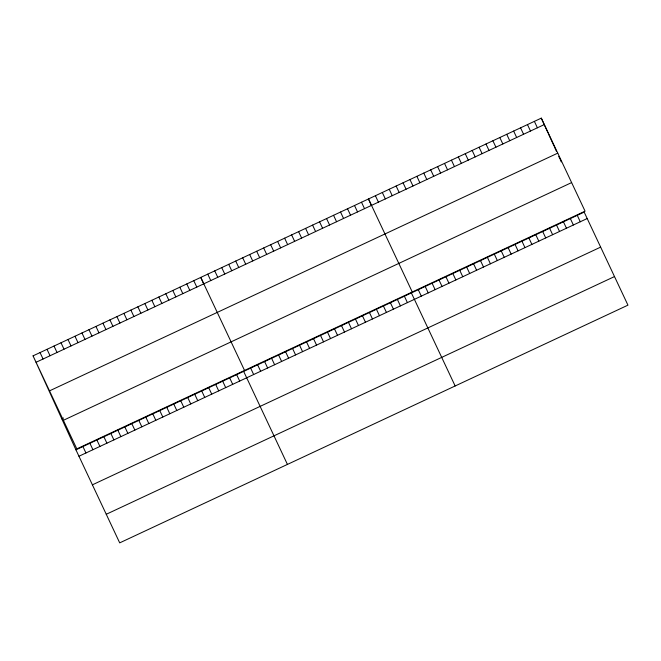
<?xml version="1.0" encoding="UTF-8"?>
<svg xmlns="http://www.w3.org/2000/svg" width="661" height="661" viewBox="0 0 661 661"><rect width="100%" height="100%" fill="white"/><g stroke="black" fill="none" stroke-linecap="round" stroke-linejoin="round"><path stroke-width="0.99" d="M33.05 355.849L541.293 118.137L585.068 211.173L76.825 448.885L33.05 355.849L75.932 449.827L119.707 542.863L627.95 305.151L584.175 212.115L75.932 449.827M36.074 362.278L544.317 124.565M49.525 390.858L557.76 153.145M61.779 418.818L63.53 418M63.382 420.305L571.616 182.593M78.956 456.247L587.191 218.535M92.4 484.827L600.642 247.123M106.264 514.275L614.499 276.571M534.377 121.376L537.401 127.796M577.26 215.346L580.284 221.774M527.47 124.607L530.486 131.027M570.352 218.584L573.368 225.004M520.554 127.837L523.578 134.266M563.436 221.815L566.46 228.235M513.647 131.076L516.662 137.496M556.521 225.046L559.545 231.474M506.731 134.307L509.755 140.727M549.613 228.276L552.637 234.705M499.815 137.538L502.839 143.958M542.698 231.515L545.722 237.935M492.908 140.768L495.932 147.196M535.79 234.746L538.814 241.166M485.992 144.007L489.016 150.427M528.874 237.977L531.898 244.405M479.085 147.238L482.109 153.658M521.967 241.215L524.983 247.635M472.169 150.468L475.193 156.897M515.051 244.446L518.075 250.866M465.261 153.699L468.277 160.127M508.144 247.677L511.16 254.097M458.346 156.938L461.37 163.358M501.228 250.907L504.252 257.336M451.43 160.169L454.454 166.589M494.312 254.146L497.336 260.566M444.523 163.399L447.547 169.827M487.405 257.377L490.429 263.797M437.607 166.638L440.631 173.058M480.489 260.608L483.513 267.036M430.699 169.869L433.723 176.289M473.582 263.838L476.606 270.266M423.784 173.099L426.808 179.519M466.666 267.077L469.69 273.497M416.876 176.33L419.892 182.758M459.759 270.308L462.774 276.728M409.96 179.569L412.985 185.989M452.843 273.538L455.867 279.967M403.053 182.8L406.069 189.22M445.927 276.777L448.951 283.197M396.137 186.03L399.161 192.458M439.02 280.008L442.044 286.428M389.222 189.261L392.246 195.689M432.104 283.239L435.128 289.658M382.314 192.5L385.338 198.92M425.197 286.469L428.221 292.897M375.398 195.73L378.423 202.15M418.281 289.708L421.305 296.128M412.266 291.997L368.491 198.961L371.317 205.166M411.373 292.939L455.148 385.966M361.501 202.233L364.525 208.653M404.383 296.202L407.407 302.631M354.511 205.497L357.535 211.925M397.393 299.474L400.417 305.894M347.521 208.769L350.545 215.189M390.403 302.746L393.427 309.166M340.539 212.041L343.555 218.46M383.421 306.01L386.437 312.438M333.549 215.304L336.573 221.732M376.431 309.282L379.455 315.702M326.559 218.576L329.583 224.996M369.441 312.546L372.465 318.974M319.569 221.84L322.593 228.268M362.451 315.818L365.475 322.238M312.579 225.112L315.603 231.532M355.461 319.089L358.485 325.509M305.597 228.384L308.613 234.804M348.479 322.353L351.495 328.781M298.607 231.647L301.631 238.067M341.489 325.625L344.513 332.045M291.617 234.919L294.641 241.339M334.499 328.889L337.523 335.317M284.627 238.183L287.651 244.611M327.509 332.161L330.533 338.581M277.645 241.455L280.661 247.875M320.519 335.433L323.543 341.853M270.655 244.719L273.679 251.147M313.537 338.696L316.553 345.116M263.665 247.991L266.689 254.411M306.547 341.968L309.571 348.388M256.675 251.263L259.699 257.683M299.557 345.232L302.581 351.66M249.684 254.526L252.709 260.955M292.567 348.504L295.591 354.924M242.703 257.798L245.718 264.218M285.585 351.768L288.601 358.196M235.713 261.062L238.737 267.49M278.595 355.04L281.619 361.46M228.723 264.334L231.747 270.754M271.605 358.312L274.629 364.732M221.732 267.606L224.757 274.026M264.615 361.575L267.639 368.003M214.742 270.87L217.766 277.29M257.625 364.847L260.649 371.267M207.761 274.141L210.776 280.561M250.643 368.111L253.659 374.539M244.545 370.441L200.77 277.405L203.596 283.61M243.653 371.383L287.428 464.41M193.78 280.677L196.804 287.097M236.663 374.655L239.687 381.075M186.79 283.941L189.814 290.369M229.673 377.918L232.697 384.338M179.809 287.213L182.824 293.633M222.683 381.19L225.707 387.61M172.818 290.485L175.843 296.905M215.701 384.454L218.717 390.882M165.828 293.748L168.852 300.177M208.711 387.726L211.735 394.146M158.838 297.02L161.862 303.44M201.721 390.99L204.745 397.418M151.848 300.284L154.872 306.712M194.731 394.262L197.755 400.682M144.866 303.556L147.882 309.976M187.741 397.534L190.765 403.954M137.876 306.828L140.9 313.248M180.759 400.797L183.783 407.226M130.886 310.092L133.91 316.52M173.769 404.069L176.793 410.489M123.896 313.364L126.92 319.784M166.779 407.333L169.803 413.761M116.906 316.627L119.93 323.055M159.788 410.605L162.813 417.025M109.924 319.899L112.94 326.319M152.807 413.877L155.822 420.297M102.934 323.171L105.958 329.591M145.817 417.141L148.841 423.569M95.944 326.435L98.968 332.855M138.827 420.413L141.851 426.832M88.954 329.707L91.978 336.127M131.836 423.676L134.861 430.104M81.972 332.97L84.988 339.399M124.846 426.948L127.87 433.368M74.982 336.242L78.006 342.662M117.865 430.212L120.88 436.64M67.992 339.506L71.016 345.934M110.874 433.484L113.899 439.904M61.002 342.778L64.026 349.198M103.884 436.756L106.908 443.176M54.012 346.05L57.036 352.47M96.894 440.019L99.918 446.448M47.03 349.314L50.046 355.742M89.904 443.291L92.928 449.711M40.04 352.586L43.064 359.006M82.922 446.555L85.938 452.983M541.293 118.137L548.01 132.869M548.366 133.646L552.613 142.95M552.968 143.726L554.025 146.048M554.381 146.825L556.537 151.551M558.719 156.343L559.817 158.739M560.181 159.541L561.272 161.937"/></g></svg>
